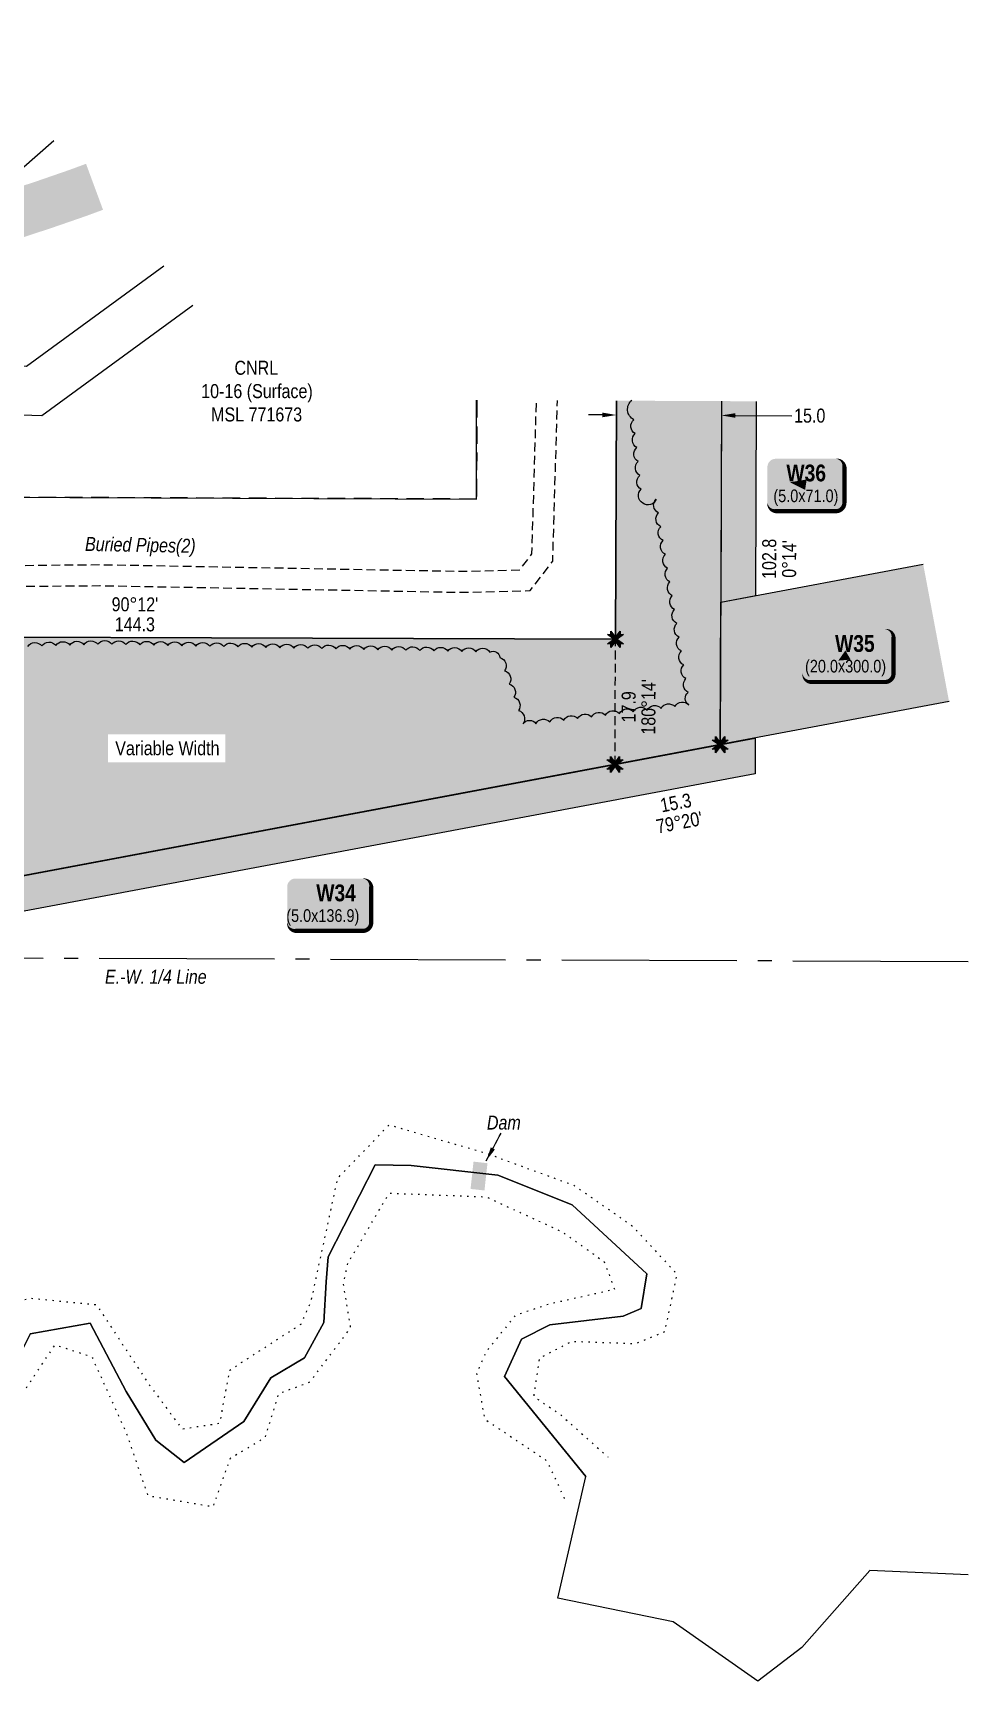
# Model space of a CAD drawing. Extents: x 471563 to 508050, y 6028961 to 6050146.
# Drawn here: x 474282 to 474950, y 6040191 to 6041368 of the extents above; entities that cross this region are included whole.
import ezdxf
from ezdxf.enums import TextEntityAlignment as Align

# ---------------------------------------------------------------- set-up
doc = ezdxf.new("R2010")
doc.units = 0
doc.header["$LTSCALE"] = 5
doc.header["$PDSIZE"] = 0.5
for name, pattern in [('0', [1, 1, 0]), ('foc-ACCESSROAD', [3.75, 2.5, -1.25]), ('foc-QUARTERLINE', [33, 25, -3, 2, -3]), ('foc-TOPO', [1, 0.2, -0.8]), ('foc-TRAV', [1.875, 1.25, -0.625]), ('UG_PIPE', [1.875, 1.25, -0.625])]:
    doc.linetypes.add(name, pattern=pattern)
doc.layers.get('Defpoints').update_dxf_attribs({"color": 9})
for name, color, linetype, lineweight in [('AS-GENERAL', 48, 'Continuous', 18), ('F-WS-T', 190, 'Continuous', 9), ('T-TEXT', 48, 'Continuous', 18)]:
    doc.layers.add(name, color=color, linetype=linetype, lineweight=lineweight)
for name, color, linetype in [('AS-PIPE-UG', 44, 'UG_PIPE'), ('AS-PIPE-UG-T', 44, 'Continuous'), ('AS-ROADS', 254, 'Continuous'), ('C-RW', 13, 'Continuous'), ('F-RW', 190, 'Continuous'), ('F-WS', 190, 'foc-ACCESSROAD'), ('L-BD1', 253, 'Continuous'), ('L-MON', 1, 'Continuous'), ('L-SECQ', 8, 'foc-QUARTERLINE'), ('P-PROPOSED', 10, 'Continuous'), ('P-PROPOSED-H', 21, 'Continuous'), ('P-TEMP-BLOCKS', 250, 'Continuous'), ('P-TEMP-H', 41, 'Continuous'), ('P-TEMP_WORKSPACE', 46, 'Continuous'), ('P-TRAV', 4, 'foc-TRAV'), ('P-TXT', 4, 'Continuous'), ('T-BUSH', 110, '0'), ('T-LOW-AREA', 48, 'foc-TOPO'), ('T-WATER', 160, 'Continuous')]:
    doc.layers.add(name, color=color, linetype=linetype)
doc.styles.add('80', font='ARIALN.TTF', dxfattribs={"height": 10})
doc.styles.add('80CG', font='ARIALN.TTF', dxfattribs={"height": 10})
doc.styles.add('80L', font='ARIALN.TTF', dxfattribs={"height": 10})
doc.styles.add('80LS', font='ARIALNI.TTF', dxfattribs={"height": 10})
doc.styles.add('BOLD', font='ARIALNB.TTF')
doc.styles.add('foc-LtypeFont', font='ARIALN.TTF', dxfattribs={"height": 7.349999999999999})
doc.linetypes.add('foc-TOPO-flowdirection-NOLINE', pattern='A,0,[">",foc-LtypeFont,S=0.3,R=0,X=0,Y=-0.945],-20,[">",foc-LtypeFont,S=0.3,R=0,X=0,Y=-0.945],0', length=20)
doc.dimstyles.new('Compass 5 000', dxfattribs={"dimscale": 5, "dimtxt": 9, "dimasz": 2, "dimexe": 0.2, "dimexo": 0.0625, "dimgap": 0.5, "dimtad": 0, "dimtih": 1, "dimtoh": 1, "dimzin": 0, "dimdsep": 46, "dimtxsty": '80CG', "dimcen": 0.1, "dimse1": 1, "dimse2": 1, "dimclrd": 256, "dimclrt": 256, "dimaunit": 1, "dimadec": 4, "dimazin": 0, "dimtfac": 0.06, "dimtofl": 0, "dimtmove": 0, "dimatfit": 1, "dimfxl": 0.2, "dimtolj": 1, "dimtzin": 0, "dimlwd": -1, "dimarcsym": 0})

# ---------------------------------------------------------------- blocks, each defined once
blk = doc.blocks.new('*U99')
h = blk.add_hatch(color=191)
edge = h.paths.add_edge_path()
edge.add_line((-23.99999999999998, -18.91558800996475), (23.99999999999998, -18.91558800996475))
edge.add_arc((23.99999999999998, -12.91558800996475), 6, 270, 360)
edge.add_line((29.99999999999998, -12.91558800996475), (29.99999999999998, 12.5))
edge.add_arc((23.99999999999998, 12.5), 6, 0, 90)
edge.add_line((23.99999999999998, 18.5), (-23.99999999999998, 18.5))
edge.add_arc((-23.99999999999998, 12.5), 6, 90, 180)
edge.add_line((-29.99999999999998, 12.5), (-29.99999999999998, -12.91558800996475))
edge.add_arc((-23.99999999999998, -12.91558800996475), 6, 180, 270)
at = {"color": 250, "flags": 128}
blk.add_lwpolyline([(-23.99999999999998, -18.91558800996475, 3, 3, 0), (23.99999999999998, -18.91558800996475, 3, 3, 0.414213562373095), (29.99999999999998, -12.91558800996475, 3, 3, 0), (29.99999999999998, 12.5, 3, 0, 0.414213562373095), (23.99999999999998, 18.5, 0, 0, 0), (-23.99999999999998, 18.5, 0, 0, 0.414213562373095), (-29.99999999999998, 12.5, 0, 0, 0), (-29.99999999999998, -12.91558800996475, 0, 3, 0.414213562373095)], format="xyseb", close=True, dxfattribs=at)
at = {"flags": 128}
blk.add_lwpolyline([(27.24396544573335, 13.55995301634605, 0, 7.499999999999999, 0), (-3.398394867633905e-15, 3.944304526105059e-31, 0, 0, 0)], format="xyseb", dxfattribs=at)
at = {"color": 250}
for tag, p, height, style in [('TEMP_AREA_W1_001', (-9.212824010914055, 2.244292974654144), 12, 'BOLD'), ('ENTER_TEXT_001', (-30.65893587994544, -12.47010782646594), 9, '80')]:
    blk.add_attdef(tag, p, '', height=height, dxfattribs=dict(at, style=style))
blk = doc.blocks.new('TEMP')
h = blk.add_hatch(color=255)
h.dxf.hatch_style = 1
h.paths.add_polyline_path([(-5.274162218071865e-10, 0.2514284397220763), (-0.6656854269836916, 1.152061669657268), (-0.6656854269836914, 0.6656854303339061), (-1.152061663105632, 0.6656854303339061), (-0.2514284404497631, 5.273246284076549e-10), (-1.152061661774314, -0.665685419564579), (-0.6656854224511335, -0.6656854195645793), (-0.6656854224511335, -1.152061655686338), (-5.273248504522599e-10, -0.2514284436956583), (0.6656854183820542, -1.152061663420681), (0.6656854183820542, -0.6656854208922597), (1.152061656810019, -0.6656854053035203), (0.2514284429676993, 5.273251835191672e-10), (1.152061671303363, 0.6656854258011662), (0.6656854287749412, 0.6656854258011663), (0.6656854131859291, 1.15206166422904)])
h.paths.add_polyline_path([(0.5656854229146121, 0.8485281473411305), (0.5656854319800914, 0.5656854258011663), (0.8485281444547581, 0.5656854258011663), (0.08318903393992505, -1.110223024625157e-16), (0.8485281399220184, -0.5656854150320215), (0.5656854183820542, -0.5656854240973189), (0.5656854183820542, -0.8485281365719858), (1.110223024625157e-16, -0.08318903609469996), (-0.5656854224511336, -0.848528132039064), (-0.5656854224511336, -0.5656854195645794), (-0.8485281349258003, -0.5656854195645796), (-0.08318903284889523, 0), (-0.8485281394583577, 0.5656854303339061), (-0.5656854269836913, 0.5656854303339061), (-0.5656854269836913, 0.8485281428085727), (0, 0.08318903069412065)], flags=16)
h = blk.add_hatch(color=1)
h.dxf.hatch_style = 1
h.paths.add_polyline_path([(0, 0.08318903069412048), (-0.5656854269836913, 0.8485281428085726), (-0.5656854269836911, 0.5656854303339061), (-0.8485281394583579, 0.5656854303339061), (-0.08318903284889523, 0), (-0.8485281349258, -0.5656854195645791), (-0.5656854224511336, -0.5656854195645792), (-0.5656854224511336, -0.8485281320390639), (1.110223024625157e-16, -0.08318903609469996), (0.5656854183820542, -0.8485281365719854), (0.5656854183820542, -0.5656854240973188), (0.8485281399220186, -0.5656854150320215), (0.08318903393992516, -5.551115123125783e-17), (0.8485281444547583, 0.5656854258011663), (0.5656854319800915, 0.5656854258011663), (0.5656854229146121, 0.8485281473411305)])
h = blk.add_hatch(color=1)
h.dxf.hatch_style = 1
h.paths.add_polyline_path([(-0.0831890328488953, 0), (-0.8485281394583578, 0.5656854303339061), (-0.5656854269836913, 0.5656854303339061), (-0.5656854269836913, 0.8485281428085727), (0, 0.0831890306941205), (0.5656854229146121, 0.8485281473411305), (0.5656854319800914, 0.5656854258011663), (0.8485281444547581, 0.5656854258011663), (0.0831890339399252, 0), (0.8485281399220184, -0.5656854150320214), (0.5656854183820542, -0.5656854240973189), (0.5656854183820542, -0.8485281365719856), (0, -0.08318903609469999), (-0.5656854224511335, -0.848528132039064), (-0.5656854224511335, -0.5656854195645792), (-0.8485281349258001, -0.5656854195645792)])
at = {"color": 1}
for p, q in [((-0.0831890328488953, 0), (0.0831890339399252, 0)), ((0, 0.0831890306941205), (0, -0.08318903609469999))]:
    blk.add_line(p, q, dxfattribs=at)
at = {"color": 255, "flags": 128}
blk.add_lwpolyline([(-0.251428440449763, 5.27325e-10), (-1.152061663105632, 0.6656854303339061), (-0.6656854269836914, 0.6656854303339061), (-0.6656854269836914, 1.152061669657268), (-5.274159999999999e-10, 0.2514284397220763), (0.6656854131859291, 1.15206166422904), (0.6656854287749412, 0.6656854258011663), (1.152061671303363, 0.6656854258011663), (0.2514284429676991, 5.27325e-10), (1.152061656810019, -0.6656854053035204), (0.6656854183820542, -0.6656854208922596), (0.6656854183820542, -1.152061663420681), (-5.27325e-10, -0.2514284436956586), (-0.6656854224511335, -1.152061655686338), (-0.6656854224511335, -0.6656854195645793), (-1.152061661774314, -0.6656854195645793)], close=True, dxfattribs=at)
at = {"color": 1, "flags": 128}
blk.add_lwpolyline([(-0.0831890328488953, 0), (-0.8485281394583578, 0.5656854303339061), (-0.5656854269836913, 0.5656854303339061), (-0.5656854269836913, 0.8485281428085727), (0, 0.0831890306941205), (0.5656854229146121, 0.8485281473411305), (0.5656854319800914, 0.5656854258011663), (0.8485281444547581, 0.5656854258011663), (0.0831890339399252, 0), (0.8485281399220184, -0.5656854150320214), (0.5656854183820542, -0.5656854240973189), (0.5656854183820542, -0.8485281365719856), (0, -0.08318903609469999), (-0.5656854224511335, -0.848528132039064), (-0.5656854224511335, -0.5656854195645792), (-0.8485281349258001, -0.5656854195645792)], close=True, dxfattribs=at)
blk = doc.blocks.new('*U294')
h = blk.add_hatch(color=191)
edge = h.paths.add_edge_path()
edge.add_line((-26.49999999999998, -19.2590610754689), (26.49999999999998, -19.2590610754689))
edge.add_arc((26.49999999999998, -13.2590610754689), 6, 270, 360)
edge.add_line((32.49999999999998, -13.2590610754689), (32.49999999999998, 12.5))
edge.add_arc((26.49999999999998, 12.5), 6, 0, 90)
edge.add_line((26.49999999999998, 18.5), (-26.49999999999998, 18.5))
edge.add_arc((-26.49999999999998, 12.5), 6, 90, 180)
edge.add_line((-32.49999999999998, 12.5), (-32.49999999999998, -13.2590610754689))
edge.add_arc((-26.49999999999998, -13.2590610754689), 6, 180, 270)
at = {"color": 250, "flags": 128}
blk.add_lwpolyline([(-26.49999999999998, -19.2590610754689, 3, 3, 0), (26.49999999999998, -19.2590610754689, 3, 3, 0.414213562373095), (32.49999999999998, -13.2590610754689, 3, 3, 0), (32.49999999999998, 12.5, 3, 0, 0.414213562373095), (26.49999999999998, 18.5, 0, 0, 0), (-26.49999999999998, 18.5, 0, 0, 0.414213562373095), (-32.49999999999998, 12.5, 0, 0, 0), (-32.49999999999998, -13.2590610754689, 0, 3, 0.414213562373095)], format="xyseb", close=True, dxfattribs=at)
at = {"flags": 128}
blk.add_lwpolyline([(-6.878375803020845, -3.996608797804221, 0, 7.499999999999997, 0), (-3.398394867633904e-15, -3.944304526105059e-31, 0, 0, 0)], format="xyseb", dxfattribs=at)
at = {"color": 250}
for tag, p, height, style in [('TEMP_AREA_W1_001', (-9.212824010914055, 2.244292974654144), 12, 'BOLD'), ('ENTER_TEXT_001', (-30.65893587994544, -12.47010782646594), 9, '80')]:
    blk.add_attdef(tag, p, '', height=height, dxfattribs=dict(at, style=style))
blk = doc.blocks.new('*U296')
h = blk.add_hatch(color=191)
edge = h.paths.add_edge_path()
edge.add_line((-21.49999999999998, -18.91558800996475), (21.49999999999998, -18.91558800996475))
edge.add_arc((21.49999999999998, -12.91558800996475), 6, 270, 360)
edge.add_line((27.49999999999998, -12.91558800996475), (27.49999999999998, 12.5))
edge.add_arc((21.49999999999998, 12.5), 6, 0, 90)
edge.add_line((21.49999999999998, 18.5), (-21.49999999999998, 18.5))
edge.add_arc((-21.49999999999998, 12.5), 6, 90, 180)
edge.add_line((-27.49999999999998, 12.5), (-27.49999999999998, -12.91558800996475))
edge.add_arc((-21.49999999999998, -12.91558800996475), 6, 180, 270)
at = {"color": 250, "flags": 128}
blk.add_lwpolyline([(-21.49999999999998, -18.91558800996475, 3, 3, 0), (21.49999999999998, -18.91558800996475, 3, 3, 0.414213562373095), (27.49999999999998, -12.91558800996475, 3, 3, 0), (27.49999999999998, 12.5, 3, 0, 0.414213562373095), (21.49999999999998, 18.5, 0, 0, 0), (-21.49999999999998, 18.5, 0, 0, 0.414213562373095), (-27.49999999999998, 12.5, 0, 0, 0), (-27.49999999999998, -12.91558800996475, 0, 3, 0.414213562373095)], format="xyseb", close=True, dxfattribs=at)
at = {"flags": 128}
blk.add_lwpolyline([(-11.40877133390791, 1.703206730059487, 0, 7.499999999999998, 0), (-3.398394867633904e-15, -4.930380657631324e-31, 0, 0, 0)], format="xyseb", dxfattribs=at)
at = {"color": 250}
for tag, p, height, style in [('TEMP_AREA_W1_001', (-9.212824010914055, 2.244292974654144), 12, 'BOLD'), ('ENTER_TEXT_001', (-30.65893587994544, -12.47010782646594), 9, '80')]:
    blk.add_attdef(tag, p, '', height=height, dxfattribs=dict(at, style=style))
blk = doc.blocks.new('*D297')
at = {"layer": 'Defpoints', "color": 0, "linetype": 'Continuous', "transparency": 16777216}
for p in [(474773.7573031755, 6041094.480113317), (474698.6182605355, 6041051.015513232), (474773.5788165481, 6041050.709838731)]:
    blk.add_point(p, dxfattribs=at)
at = {"layer": 'P-TXT', "transparency": 16777216}
for p, q in [((474688.7968303044, 6041094.826565525), (474678.7969134458, 6041094.867343233)), ((474783.7572200341, 6041094.439335611), (474824.0054245429, 6041094.275211297))]:
    blk.add_line(p, q, dxfattribs=at)
at = {"layer": 'P-TXT', "linetype": 'Continuous', "transparency": 16777216}
for points in [[(474688.8036265889, 6041096.493218336), (474688.7900340199, 6041093.159912716), (474698.7967471629, 6041094.785787818)], [(474783.7640163187, 6041096.105988421), (474783.7504237497, 6041092.772682801), (474773.7573031755, 6041094.480113317)]]:
    blk.add_solid(points, dxfattribs=at)
at = {"layer": 'P-TXT', "linetype": 'Continuous', "transparency": 16777216, "insert": (474836.7578119918, 6041094.275211297), "char_height": 10, "attachment_point": 5, "style": '80CG'}
blk.add_mtext('\\A1;15.0', dxfattribs=at)

msp = doc.modelspace()

# ---------------------------------------------------------------- hatches: boundary and pattern name
at = {"layer": 'P-PROPOSED-H'}
h = msp.add_hatch(color=256, dxfattribs=at)
h.dxf.hatch_style = 1
h.paths.add_polyline_path([(471834.7747079963, 6040821.373282386), (471796.6291661995, 6040756.819617858), (472068.519058855, 6040587.448545212), (472218.7534244313, 6040517.983481953), (472386.8910910951, 6040479.962051088), (472600.7234291146, 6040453.939216306), (472939.0805098972, 6040514.382993192), (474772.7979262834, 6040859.413742647), (474773.7990061173, 6041104.706915862), (474698.8384501047, 6041105.012590365), (474698.1437046521, 6040934.640200259), (473977.2487046524, 6040937.205200166), (473801.7187046558, 6040874.050200257), (472996.7237046447, 6040654.905200258), (472902.4387046506, 6040583.985200173), (472598.6137046523, 6040529.710200198), (472399.7187046426, 6040553.915200051), (472243.0187046496, 6040589.350200105), (472104.2037046536, 6040653.53520022)])
at = {"layer": 'P-TEMP-H'}
h = msp.add_hatch(color=256, dxfattribs=at)
h.dxf.hatch_style = 1
h.paths.add_polyline_path([(474773.7990061173, 6041104.706915862), (474773.2129621798, 6040961.192973438), (474798.2191430055, 6040965.8982815), (474798.7844660751, 6041104.532427357)])
h = msp.add_hatch(color=256, dxfattribs=at)
h.dxf.hatch_style = 1
h.paths.add_polyline_path([(474936.1999399963, 6040890.160413605), (474772.7979262836, 6040859.413742695), (474773.2129621798, 6040961.192973438), (474917.7176549734, 6040988.383814786)])
h = msp.add_hatch(color=256, dxfattribs=at)
h.dxf.hatch_style = 1
h.paths.add_polyline_path([(474797.7003481346, 6040838.674243139), (474130.3484533387, 6040713.101438885), (474125.7278820877, 6040737.657289172), (474797.8041071088, 6040864.11905081)])

# ---------------------------------------------------------------- linework, layer by layer
at = {"layer": 'AS-GENERAL', "const_width": 9.994714299999773, "flags": 128}
msp.add_lwpolyline([(474601.7887046506, 6040561.150200185), (474599.6537046505, 6040541.655200168)], dxfattribs=at)
at = {"layer": 'AS-PIPE-UG', "flags": 128}
for points in [[(472552.4697524768, 6040566.738885568), (472593.0723225973, 6040565.004542311), (472872.3775130952, 6040621.88894032), (472974.0012106797, 6040690.919041787), (473506.3813031689, 6040826.074033946), (473589.0208678487, 6040855.358637564), (473788.9209792495, 6040920.814111759), (473979.0907926703, 6040969.526563365), (474330.1639690454, 6040972.976645293), (474588.8907299959, 6040968.199489465), (474637.3232120114, 6040969.429971465), (474653.3633185502, 6040990.394913442), (474656.7170369164, 6041105.184353347)], [(472552.9887046505, 6040576.720200374), (472593.5912747706, 6040574.985857116), (472872.896465269, 6040631.870255151), (472974.520162855, 6040700.900356618), (473501.3737046505, 6040840.205200172), (473584.18370465, 6040869.550200172), (473784.7237046501, 6040935.215200169), (473784.7237046501, 6040935.215200169), (473977.1287046502, 6040984.500200227), (474330.2287046503, 6040987.970200218), (474588.8387046502, 6040983.195200126), (474629.7737046502, 6040984.235200167), (474638.5187046502, 6040995.665200069), (474641.720231635, 6041105.245507402)]]:
    msp.add_lwpolyline(points, dxfattribs=at)
at = {"layer": 'AS-ROADS', "const_width": 34.99999999999947, "flags": 128}
msp.add_lwpolyline([(474326.3189724011, 6041257.715519919), (474314.3487046523, 6041253.300200118), (474290.0637046527, 6041244.900200117), (474264.7337046506, 6041236.575200254)], dxfattribs=at)
at = {"layer": 'C-RW', "flags": 128}
for points in [[(474698.8384501047, 6041105.012590365), (474698.1437046521, 6040934.640200259), (473977.2487046524, 6040937.205200166), (473801.7187046558, 6040874.050200257), (472996.7237046447, 6040654.905200258), (472902.4387046506, 6040583.985200173), (472598.6137046523, 6040529.710200198), (472399.7187046426, 6040553.915200051), (472243.0187046496, 6040589.350200105), (472104.2037046536, 6040653.53520022), (471834.7747079963, 6040821.373282386)], [(471885.1237675043, 6040906.578948602), (472151.7828934356, 6040741.650112468), (472275.372181134, 6040684.505146647), (472416.822067564, 6040652.518696345), (472592.5098529465, 6040631.471640923), (472861.4030250603, 6040678.184387451), (472951.9678991216, 6040746.306155217), (473771.6257686187, 6040969.44285012), (473959.987830658, 6041037.214775321), (474598.9444945817, 6041034.760999586), (474598.8917540821, 6041105.4201536)]]:
    msp.add_lwpolyline(points, dxfattribs=at)
at = {"layer": 'F-RW'}
for points in [[(472568.6205071888, 6041367.553099262), (473440.9135785289, 6041157.432313547), (473470.561570825, 6041156.447154601), (473990.0585418813, 6041139.197639846), (474036.9545243233, 6041137.645803121), (474277.6992098561, 6041129.653866303), (474375.8212961317, 6041201.321178956)], [(474396.4685036169, 6041173.052404817), (474288.6007308196, 6041094.267980754), (474036.8038572703, 6041102.62819941), (473989.9273540379, 6041103.347387757), (473436.1873238647, 6041122.564673956), (473393.1590489792, 6041132.929148181), (472560.4226911147, 6041333.52065372)]]:
    msp.add_lwpolyline(points, dxfattribs=at)
at = {"layer": 'F-RW', "flags": 128}
msp.add_lwpolyline([(471919.6960361923, 6040965.085566453), (472361.7708449507, 6040703.858210841), (472850.7168682551, 6040763.476597711), (474116.5518066354, 6041132.169566533), (474297.273414326, 6041290.804978804)], dxfattribs=at)
at = {"layer": 'F-WS'}
msp.add_lwpolyline([(474599.2169270563, 6041105.418827608), (474598.9444945817, 6041034.760999586), (474036.520328218, 6041036.92891866), (473989.6669694744, 6041037.10964776), (473989.9215461698, 6041102.887592204), (473990.0605783868, 6041139.197632035), (473990.718008471, 6041310.130150075), (473990.7490847689, 6041318.194922353)], dxfattribs=at)
at = {"layer": 'L-SECQ', "flags": 128}
msp.add_lwpolyline([(474949.727759134, 6040704.459971741), (474035.1044603272, 6040707.767294169)], dxfattribs=at)
at = {"layer": 'P-TEMP_WORKSPACE'}
msp.add_lwpolyline([(474773.7990061173, 6041104.706915862), (474773.2129621798, 6040961.192973438), (474798.2191430055, 6040965.8982815), (474798.7844660751, 6041104.532427357)], dxfattribs=at)
at = {"layer": 'P-TEMP_WORKSPACE', "flags": 128}
msp.add_lwpolyline([(474936.1999399963, 6040890.160413605), (474772.7979262836, 6040859.413742695), (474773.2129621798, 6040961.192973438), (474917.7176549733, 6040988.383814786)], dxfattribs=at)
at = {"layer": 'P-TEMP_WORKSPACE'}
msp.add_lwpolyline([(474797.7003481346, 6040838.674243139), (474130.3484533387, 6040713.101438885), (474125.7278820877, 6040737.657289172), (474797.8041071088, 6040864.11905081)], close=True, dxfattribs=at)
at = {"layer": 'P-TRAV', "flags": 128}
msp.add_lwpolyline([(474697.7793838061, 6040845.297818523), (474698.1437046521, 6040934.640200259)], dxfattribs=at)
at = {"layer": 'T-BUSH', "linetype": 'Continuous', "flags": 128}
msp.add_lwpolyline([(474278.6945473978, 6040929.586969662, -0.52056705), (474288.6846597079, 6040929.890235253, -0.52056705), (474298.6747720204, 6040930.193500784, -0.52056705), (474308.6648843264, 6040930.496766257, -0.52056705), (474318.6549966359, 6040930.800031849, -0.52056705), (474328.6451089451, 6040931.103297381, -0.52056705), (474338.6368919993, 6040931.070997963, -0.52056705), (474348.6295287974, 6040930.867224308, -0.52056705), (474358.6221655991, 6040930.663450727, -0.52056705), (474368.6148024009, 6040930.45967705, -0.52056705), (474378.6074392025, 6040930.255903491, -0.52056705), (474388.6000760043, 6040930.052129872, -0.52056705), (474398.5927128061, 6040929.848356254, -0.52056705), (474408.5853496077, 6040929.644582636, -0.52056705), (474418.5779864095, 6040929.440808958, -0.52056705), (474428.5706232113, 6040929.2370354, -0.52056705), (474438.5632600165, 6040929.033261782, -0.52056705), (474448.5558968146, 6040928.829488164, -0.52056705), (474458.5485336164, 6040928.625714545, -0.52056705), (474468.5411704181, 6040928.42194087, -0.52056705), (474478.5338072198, 6040928.218167309, -0.52056705), (474488.5264440216, 6040928.014393631, -0.52056705), (474498.5190808234, 6040927.810620073, -0.52056705), (474508.5117176264, 6040927.606846455, -0.52056705), (474518.5043544267, 6040927.403072837, -0.52056705), (474528.4969912285, 6040927.199299218, -0.52056705), (474538.4896280337, 6040926.995525541, -0.52056705), (474548.4822648318, 6040926.791751982, -0.52056705), (474558.4749016336, 6040926.587978363, -0.52056705), (474568.4675384354, 6040926.384204745, -0.52056705), (474578.460175237, 6040926.180431128, -0.52056705), (474588.4528120388, 6040925.97665745, -0.52056705), (474598.4454488406, 6040925.772883891, -0.52056705), (474608.4380856453, 6040925.569110271, -0.52056705), (474615.6570747524, 6040921.538170665, -0.52056705), (474618.9612249114, 6040912.105413609, -0.52056705), (474622.2653750706, 6040902.672656554, -0.52056705), (474625.5695252297, 6040893.239899486, -0.52056705), (474628.8736753889, 6040883.807142385, -0.52056705), (474632.177825548, 6040874.374385328, -0.52056705), (474641.3588388691, 6040874.400678519, -0.52056705), (474651.2792570265, 6040875.617073743, -0.52056705), (474661.1996751857, 6040876.833469084, -0.52056705), (474671.120093345, 6040878.049864341, -0.52056705), (474681.0405115042, 6040879.266259651, -0.52056705), (474690.9609296635, 6040880.482654934, -0.52056705), (474700.8813478227, 6040881.699050216, -0.52056705), (474710.801765982, 6040882.9154455, -0.52056705), (474720.7221841412, 6040884.131840782, -0.52056705), (474730.6426023006, 6040885.348236065, -0.52056705), (474740.5630204598, 6040886.564631346, -0.52056705), (474750.483438619, 6040887.781026631, -0.52056705), (474750.0715292773, 6040896.726269629, -0.52056705), (474748.4366068456, 6040906.586357994, -0.52056705), (474746.8016844067, 6040916.446446301, -0.52056705), (474745.1667619714, 6040926.306534665, -0.52056705), (474743.5318395362, 6040936.166623087, -0.52056705), (474741.8969171009, 6040946.026711454, -0.52056705), (474740.2619946656, 6040955.88679982, -0.52056705), (474738.6270722305, 6040965.746888185, -0.52056705), (474736.9921497951, 6040975.60697655, -0.52056705), (474735.3572273634, 6040985.467064915, -0.52056705), (474733.7223049246, 6040995.32715328, -0.52056705), (474732.0873824893, 6041005.187241588, -0.52056705), (474730.4524600541, 6041015.047329952, -0.52056705), (474728.8175376187, 6041024.907418374, -0.52056705), (474727.1826151871, 6041034.767506741, -0.52056705), (474717.6257843627, 6041031.917842596, -0.52056705), (474716.482644399, 6041041.735477956, -0.52056705), (474715.4194441197, 6041051.673481676, -0.52056705), (474714.3562438427, 6041061.611485513, -0.52056705), (474713.2930435648, 6041071.549489292, -0.52056705), (474712.229843282, 6041081.487493071, -0.52056705), (474711.1666430028, 6041091.42549685, -0.52056705), (474709.6823577906, 6041105.299488734, -0.52056705)], format="xyb", dxfattribs=at)
at = {"layer": 'T-LOW-AREA', "flags": 128}
for points in [[(473666.0387046508, 6040502.755200219), (473730.2037046496, 6040534.045200237), (473758.5887046508, 6040535.130200235), (473779.3187046536, 6040526.870200111), (473797.6837046497, 6040494.470200229), (473790.8387046501, 6040456.615200241), (473792.6687046501, 6040439.495200179), (473805.6037046501, 6040429.530200177), (473829.2037046496, 6040419.32020023), (473871.0337046501, 6040369.310200172), (473886.4787046501, 6040360.195200235), (473924.3787046492, 6040351.195200223), (473941.2887046531, 6040354.135200242), (473949.3337046502, 6040368.995200242), (473946.4737046497, 6040383.760200222), (473906.2937046523, 6040424.725200126), (473894.8187046498, 6040445.07020018), (473906.4537046534, 6040485.670200175), (473922.9937046536, 6040504.215200237), (473922.3387046501, 6040525.915200181), (473976.69370465, 6040557.515200242), (474016.32370465, 6040546.565200219), (474031.0337046499, 6040535.595200234), (474049.3687046503, 6040509.715200178), (474064.22870465, 6040523.030200233), (474089.5737046537, 6040523.630200165), (474129.9237046499, 6040501.180200224), (474152.4337046533, 6040480.725200188), (474162.3087046501, 6040431.545200235), (474213.0887046494, 6040402.540200181), (474238.8637046501, 6040396.165200123), (474256.8087046533, 6040459.750200221), (474281.0337046492, 6040464.175200219), (474327.6637046501, 6040459.615200179), (474363.8087046497, 6040404.590200236), (474388.6287046536, 6040370.880200235), (474415.8037046492, 6040374.980200162), (474422.8487046539, 6040412.89520018), (474473.7187046502, 6040445.745200183), (474480.8787046501, 6040461.695200184), (474499.9237046536, 6040549.880200243), (474536.56870465, 6040587.950200224), (474605.5587046497, 6040567.830200222), (474668.2587046535, 6040544.920200163), (474710.0837046522, 6040515.870200235), (474741.9687046534, 6040481.325200179), (474733.0637046498, 6040440.125200183), (474712.3837046532, 6040431.52020024), (474666.9937046498, 6040433.220200224), (474643.7137046498, 6040421.300200176), (474639.7087046537, 6040394.010200225), (474658.3987046521, 6040381.455200183), (474692.6887046504, 6040350.810200168)], [(473934.4087046504, 6040441.110200224), (473944.1037046505, 6040481.155200148), (473989.538704654, 6040519.435200131), (474017.7237046504, 6040491.260200184), (474040.0437046504, 6040480.760200075), (474060.4237046504, 6040486.770200149), (474087.4837046489, 6040495.980200203), (474114.6087046504, 6040478.565200162), (474134.753704654, 6040417.295200135), (474181.2887046539, 6040378.295200186), (474207.0837046513, 6040368.800200225), (474228.3537046536, 6040348.145200132), (474262.1087046501, 6040357.870200167), (474274.3537046503, 6040395.280200223), (474298.1487046506, 6040430.920200184), (474324.3787046502, 6040422.450200148), (474349.0087046493, 6040367.880200186), (474364.3087046535, 6040323.265200136), (474411.0787046506, 6040315.350200113), (474423.3587046502, 6040350.020200152), (474448.2687046541, 6040364.950200144), (474457.8087046478, 6040396.085200224), (474480.0687046504, 6040404.445200134), (474509.1737046504, 6040443.090200167), (474504.0237046503, 6040474.170200225), (474507.0237046535, 6040488.860200188), (474536.5937046502, 6040539.195200172), (474605.7337046506, 6040536.595200156), (474660.3287046502, 6040511.495200164), (474690.1087046542, 6040490.180200208), (474697.4837046502, 6040470.415200223), (474650.648704654, 6040459.900200185), (474626.5637046483, 6040451.900200136), (474605.6837046502, 6040425.755200187), (474598.8887046505, 6040410.420200189), (474604.6837046506, 6040377.975200226), (474649.0437046493, 6040348.165200187), (474661.6037046492, 6040321.255200185)]]:
    msp.add_lwpolyline(points, dxfattribs=at)
at = {"layer": 'T-WATER', "linetype": 'foc-TOPO-flowdirection-NOLINE', "flags": 128}
for points in [[(474677.0087046501, 6040336.935200131), (474618.9587046502, 6040408.405200227), (474631.0487046536, 6040435.050200224), (474651.1537046512, 6040445.180200161), (474703.5937046541, 6040451.390200207), (474716.4337046539, 6040456.895200171), (474720.4837046503, 6040481.525200206), (474667.2237046502, 6040530.955200206), (474614.1087046535, 6040552.030200222), (474552.1987046503, 6040559.050200203), (474526.718704654, 6040559.510200205), (474493.1037046501, 6040493.665200191), (474491.5337046504, 6040475.810200164), (474490.0787046505, 6040446.925200204), (474476.2137046503, 6040421.730200136), (474452.0937046539, 6040407.360200226), (474432.9487046502, 6040376.150200091), (474390.2587046503, 6040346.965200078), (474369.973704654, 6040362.785200225), (474348.8487046538, 6040397.535200206), (474323.2937046502, 6040446.465200224), (474280.4287046523, 6040438.790200169), (474258.0537046513, 6040393.625200188), (474234.5887046503, 6040376.945200165), (474201.6737046502, 6040389.160200133), (474183.9087046504, 6040397.620200185), (474147.3837046506, 6040428.385200227), (474134.3537046527, 6040469.440200206), (474117.7637046507, 6040494.355200204), (474076.2387046504, 6040509.610200208), (474048.1237046503, 6040495.060200224), (474021.8487046481, 6040510.125200184), (473998.6737046505, 6040535.940200115), (473981.078704648, 6040536.89020017), (473939.2337046505, 6040508.605200226), (473921.5237046506, 6040462.845200174), (473916.8937046495, 6040454.155200205), (473918.3887046505, 6040439.920200222), (473966.7137046506, 6040382.415200179), (473964.4137046536, 6040358.875200204), (473946.6337046502, 6040339.800200173), (473920.0137046502, 6040334.195200167), (473866.1887046531, 6040350.25020017), (473839.8987046505, 6040390.410200131), (473784.0687046506, 6040428.390200223), (473777.2937046537, 6040462.470200226), (473781.6387046504, 6040499.440200162), (473769.898704654, 6040515.705200206), (473755.8487046492, 6040520.09520015), (473732.51370465, 6040519.96520017), (473681.1987046502, 6040488.060200186), (473701.6237046536, 6040458.695200163), (473697.3537046502, 6040440.285200224), (473677.4587046505, 6040423.020200221), (473585.8137046481, 6040418.650200223), (473556.0437046489, 6040362.530200207), (473489.9537046503, 6040348.755200222), (473454.3437046507, 6040364.605200189), (473401.5087046478, 6040335.230200155), (473384.4837046501, 6040335.875200223), (473365.8837046489, 6040376.590200148), (473360.9637046514, 6040394.245200147), (473341.9987046515, 6040422.405200149), (473343.2937046503, 6040438.540200203), (473394.4837046506, 6040547.765200146), (473416.0637046507, 6040583.530200146), (473415.8187046503, 6040608.80020017), (473395.4937046504, 6040644.500200219), (473385.7887046539, 6040649.625200187), (473363.0437046504, 6040648.570200115), (473326.5037046504, 6040623.485200189), (473286.8837046537, 6040618.940200207), (473272.558704654, 6040604.38020022), (473261.0087046491, 6040575.295200185), (473248.8737046501, 6040577.990200206), (473238.3737046507, 6040607.760200217), (473182.6437046536, 6040642.030200145), (473132.6737046482, 6040721.720200225), (473113.7687046507, 6040688.830200145), (473091.5587046538, 6040662.230200223), (473070.1337046536, 6040637.780200227), (473061.1237046503, 6040615.600200191), (473059.9337046503, 6040604.520200211), (473049.5687046502, 6040580.175200175), (473016.8887046502, 6040577.600200146), (472964.4187046514, 6040604.080200203), (472956.67370465, 6040625.335200155), (472946.5687046542, 6040662.215200164), (472927.4837046501, 6040687.290200203), (472888.8737046503, 6040693.555200168), (472821.5687046505, 6040697.715200205), (472798.3137046507, 6040776.770200164), (472777.5937046502, 6040881.690200224), (472735.6387046502, 6040892.935200164), (472680.4637046535, 6040865.775200089), (472658.218704654, 6040861.81520019), (472609.3037046501, 6040899.705200166), (472587.2087046538, 6040921.11520017), (472598.0937046502, 6040942.02520022), (472635.403704654, 6040979.870200146), (472623.6437046537, 6041018.710200165), (472654.0437046505, 6041070.225200171), (472652.3037046504, 6041131.105200186), (472630.9037046504, 6041167.54520015), (472586.0437046506, 6041178.32020017), (472575.9687046537, 6041203.09020013), (472609.7487046492, 6041254.670200172), (472636.3637046504, 6041336.51020013)], [(474949.727759134, 6040266.624320456), (474879.5468780974, 6040269.846314492), (474831.0450589714, 6040214.771836691), (474799.7520176557, 6040190.861686127), (474739.2367459359, 6040233.065874647), (474657.0312600405, 6040250.12150512), (474677.0087046501, 6040336.935200131)]]:
    msp.add_lwpolyline(points, dxfattribs=at)
at = {"layer": 'T-WATER', "flags": 128}
for points in [[(474280.4287046523, 6040438.790200169), (474323.2937046502, 6040446.465200224), (474348.8487046538, 6040397.535200206), (474369.973704654, 6040362.785200225), (474390.2587046503, 6040346.965200078), (474432.9487046502, 6040376.150200091), (474452.0937046539, 6040407.360200226), (474476.2137046503, 6040421.730200136), (474490.0787046505, 6040446.925200204), (474491.5337046504, 6040475.810200164), (474493.1037046501, 6040493.665200191), (474526.718704654, 6040559.510200205), (474552.1987046503, 6040559.050200203), (474614.1087046535, 6040552.030200222), (474667.2237046502, 6040530.955200206), (474720.4837046503, 6040481.525200206), (474716.4337046539, 6040456.895200171), (474703.5937046541, 6040451.390200207), (474651.1537046512, 6040445.180200161), (474631.0487046536, 6040435.050200224), (474618.9587046502, 6040408.405200227), (474677.0087046501, 6040336.935200131)], [(474949.727759134, 6040266.624320456), (474879.5468780974, 6040269.846314492), (474831.0450589714, 6040214.771836691), (474799.7520176557, 6040190.861686127), (474739.2367459359, 6040233.065874647), (474657.0312600405, 6040250.12150512), (474677.0087046501, 6040336.935200131)]]:
    msp.add_lwpolyline(points, dxfattribs=at)

# ---------------------------------------------------------------- block references
at = {"layer": 'L-MON', "xscale": 4.997357149999892, "yscale": 4.997357149999892, "zscale": 4.997357149999892}
msp.add_blockref('TEMP', (474698.1437046521, 6040934.640200259), dxfattribs=at)
at = {"layer": 'L-MON', "linetype": 'Continuous', "xscale": 4.997357149999984, "yscale": 4.997357149999984, "zscale": 4.997357149999984}
for p in [(474772.7979262836, 6040859.413742695), (474697.7793838061, 6040845.297818523)]:
    msp.add_blockref('TEMP', p, dxfattribs=at)
at = {"layer": 'P-TEMP-BLOCKS'}
ref = msp.add_blockref('*U296', (474834.0211357798, 6041045.047075932), dxfattribs=dict(at, xscale=0.9994796499999833, yscale=0.9994796499999833, zscale=0.9994796499999833))
ref.add_attrib('TEMP_AREA_W1_001', 'W36', (474820.1170512081, 6041047.392467033), dxfattribs={"layer": '0', "color": 250, "height": 11.99375579999973, "style": 'BOLD'})
ref.add_attrib('ENTER_TEXT_001', '(5.0x71.0)', (474810.824140315, 6041032.583456876), dxfattribs={"layer": '0', "color": 250, "height": 8.995316849999867, "style": '80'})
at = {"layer": 'P-TEMP-BLOCKS', "xscale": 0.9994796499999833, "yscale": 0.9994796499999833, "zscale": 0.9994796499999833}
for name, p, values in [('*U294', (474864.0590266089, 6040923.410531353), {'TEMP_AREA_W1_001': 'W35', 'ENTER_TEXT_001': '(20.0x300.0)'}), ('*U99', (474493.8135439023, 6040745.354175571), {'TEMP_AREA_W1_001': 'W34', 'ENTER_TEXT_001': '(5.0x136.9)'})]:
    msp.add_blockref(name, p, dxfattribs=at).add_auto_attribs(values)

# ---------------------------------------------------------------- texts
at = {"layer": 'AS-PIPE-UG-T', "insert": (474319.3466606549, 6041007.768964818), "char_height": 9.994796499999866, "attachment_point": 1, "rotation": 358.9422053751339, "style": '80L'}
msp.add_mtext_dynamic_manual_height_columns('\\pi0.31954;{\\fArial Narrow|b0|i1|c0|p34;Buried Pipes(2)}', width=78.38850280628196, gutter_width=50.0004112173564, heights=[0], dxfattribs=at)
at = {"layer": 'L-BD1', "style": '80L'}
for s, p in [('102.8', (474807.8218024674, 6040992.083917911)), ("0°14'", (474822.064151931, 6040992.025840381))]:
    msp.add_text(s, height=9.994714299999776, rotation=89.76639999999958, dxfattribs=at).set_placement(p, align=Align.MIDDLE)
at = {"layer": 'L-BD1', "linetype": 'Continuous', "style": '80L'}
for s, rotation, p in [("90°12'", 359.796100000002, (474355.1579377611, 6040959.598166768)), ('144.3', 359.796100000002, (474355.1072622836, 6040945.355789046)), ('15.3', 10.65650287048212, (474741.1563332845, 6040817.983183526)), ("79°20'", 10.65650287048212, (474743.6609441697, 6040803.962669428))]:
    msp.add_text(s, height=9.994714299999776, rotation=rotation, dxfattribs=at).set_placement(p, align=Align.MIDDLE)
at = {"layer": 'L-BD1', "linetype": 'Continuous', "insert": (474702.3817720631, 6040866.011943424), "char_height": 9.994714299999774, "width": 39.15160028788315, "attachment_point": 1, "rotation": 89.71260000000001, "line_spacing_factor": 0.8498840381969449, "style": '80L', "bg_fill": 1, "box_fill_scale": 1.15, "bg_fill_color": 21, "bg_fill_transparency": 0}
msp.add_mtext("\\pi9.30497;17.9 \\P\\pi0.66356;180°14'", dxfattribs=at)

# ---------------------------------------------------------------- dimensions: what is measured, and where the dimension line sits
at = {"layer": 'P-TXT', "linetype": 'Continuous'}
dim = msp.add_linear_dim(base=(474773.7573031755, 6041094.480113317), p1=(474698.6182605355, 6041051.015513232), p2=(474773.5788165481, 6041050.709838731), angle=359.76636030127366, text='15.0', dimstyle='Compass 5 000', dxfattribs=at)
dim.commit()
dim.dimension.update_dxf_attribs({"geometry": '*D297', "text_midpoint": (474836.7578119918, 6041094.275211297), "dimtype": 161})

# ---------------------------------------------------------------- next in the draw order: texts
at = {"layer": 'L-SECQ', "insert": (474333.7844438617, 6040698.708788475), "char_height": 9.994714299999774, "width": 72.36732202703729, "attachment_point": 1, "style": '80LS', "bg_fill": 3, "box_fill_scale": 1.15, "bg_fill_color": 256, "bg_fill_true_color": 256, "bg_fill_transparency": 0}
msp.add_mtext('\\A1;E.-W. 1/4 Line', dxfattribs=at)

# ---------------------------------------------------------------- next in the draw order: linework, layer by layer
at = {"layer": 'P-PROPOSED'}
for points in [[(474773.7990061173, 6041104.706915862), (474772.7979262836, 6040859.413742695), (472933.2259479819, 6040513.269206765), (472600.7234291146, 6040453.939216306), (472386.8910910951, 6040479.962051088), (472218.7534244313, 6040517.983481953), (472068.519058855, 6040587.448545212), (471796.6291661995, 6040756.819617858)], [(471834.7747079963, 6040821.373282386), (472104.2037046536, 6040653.53520022), (472243.0187046496, 6040589.350200105), (472399.7187046426, 6040553.915200051), (472598.6137046523, 6040529.710200198), (472902.4387046506, 6040583.985200173), (472996.7237046447, 6040654.905200258), (473801.7187046558, 6040874.050200257), (473977.2487046524, 6040937.205200166), (474698.1437046521, 6040934.640200259), (474698.8384501047, 6041105.012590365)]]:
    msp.add_lwpolyline(points, dxfattribs=at)

# ---------------------------------------------------------------- next in the draw order: texts
at = {"layer": 'F-WS-T', "insert": (474401.8061759428, 6041133.505935756), "char_height": 9.999999999999917, "width": 78.99495225102251, "attachment_point": 1, "style": '80L', "bg_fill": 3, "box_fill_scale": 1.15, "bg_fill_color": 256, "bg_fill_true_color": 256, "bg_fill_transparency": 0}
msp.add_mtext('\\pi24.39857;CNRL\\P\\pi0.66392;10-16 (Surface)\\P\\pi7.71371;MSL 771673', dxfattribs=at)
at = {"layer": 'P-TXT', "insert": (474341.0220506496, 6040861.892798291), "char_height": 9.994714299999774, "width": 73.7649457865871, "attachment_point": 1, "style": '80L', "bg_fill": 2}
msp.add_mtext('\\pi0.07724;Variable Width', dxfattribs=at)
at = {"layer": 'T-TEXT', "insert": (474606.3528423318, 6040594.595902098), "char_height": 9.994714299999774, "width": 24.07771671537337, "attachment_point": 1, "style": '80LS', "bg_fill": 3, "box_fill_scale": 1.15, "bg_fill_color": 256, "bg_fill_true_color": 256, "bg_fill_transparency": 0}
msp.add_mtext('Dam', dxfattribs=at)

# ---------------------------------------------------------------- next in the draw order: leaders
at = {"layer": 'T-TEXT', "path_type": 1}
msp.add_leader([(474605.854719215, 6040562.333802697), (474616.5662953626, 6040582.106312853)], dimstyle='Compass 5 000', override={"dimgap": 0.5, "dimtad": 0}, dxfattribs=at)

doc.saveas('drawing.dxf')
